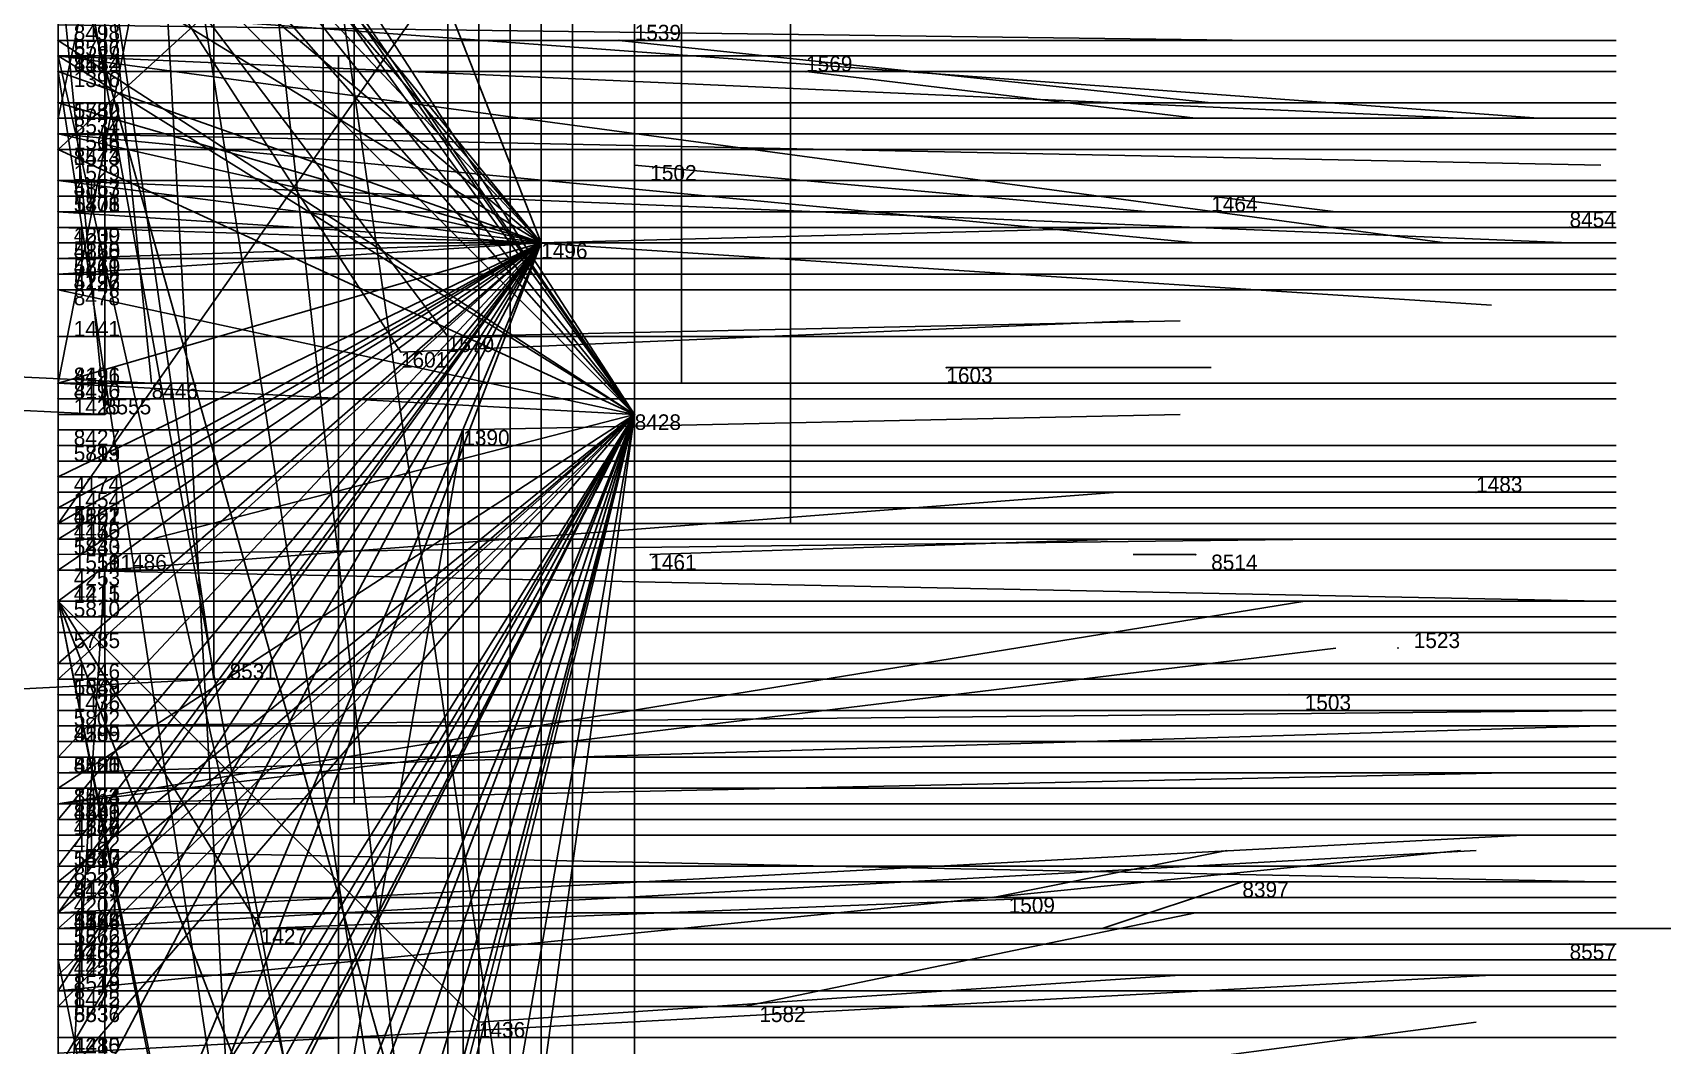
# Model space of a CAD drawing. Extents: x -0.07 to 1.1, y -0.07 to 1.1.
# Drawn here: x -0.0016 to 0.103, y 0.3275 to 0.3925 of the extents above; entities that cross this region are included whole.
import ezdxf

# ---------------------------------------------------------------- set-up
doc = ezdxf.new("R2010")
doc.units = 0
for name, color, linetype in [('Clients', 3, 'CONTINUOUS'), ('Facilities', 3, 'CONTINUOUS'), ('Facilities_lines', 3, 'CONTINUOUS'), ('Min_max_boxes', 1, 'CONTINUOUS'), ('Normals', 1, 'CONTINUOUS'), ('Source_points', 5, 'CONTINUOUS'), ('Text', 3, 'CONTINUOUS')]:
    doc.layers.add(name, color=color, linetype=linetype)

msp = doc.modelspace()

# ---------------------------------------------------------------- linework, layer by layer
at = {"layer": 'Clients', "color": 5}
for p in [(0, 0.392, 0.793), (0, 0.391, 0.035), (0, 0.391, 0.579), (0, 0.391, 0.818), (0, 0.39, 0.119), (0, 0.39, 0.438), (0, 0.388, 0.187), (0, 0.387, 0.561), (0, 0.387, 0.996), (0, 0.386, 0.006), (0, 0.386, 0.189), (0, 0.385, 0.157), (0, 0.385, 0.776), (0, 0.383, 0.264), (0, 0.383, 0.604), (0, 0.382, 0.637), (0, 0.382, 0.602), (0, 0.381, 0.037), (0, 0.381, 0.722), (0, 0.38, 0.227), (0, 0.379, 0.495), (0, 0.379, 0.396), (0, 0.378, 0.494), (0, 0.378, 0.377), (0, 0.378, 0.598), (0, 0.378, 0.752), (0, 0.378, 0.716), (0, 0.377, 0.488), (0, 0.377, 0.357), (0, 0.377, 0.562), (0, 0.376, 0.777), (0, 0.373, 0.199), (0.025, 0.373), (0.022, 0.372), (0, 0.37, 0.311), (0, 0.37, 0.355), (0, 0.37, 0.797), (0, 0.37, 0.838), (0.006, 0.37, 1), (0, 0.369, 0.216), (0.003, 0.368, 1), (0.026, 0.367), (0, 0.366, 0.739), (0, 0.366, 0.808), (0, 0.365, 0.681), (0, 0.364, 0.492), (0, 0.363, 0.239), (0, 0.362, 0.159), (0, 0.362, 0.547), (0, 0.361, 0.141), (0, 0.361, 0.392), (0, 0.361, 0.505), (0, 0.36, 0.402), (0, 0.36, 0.583), (0, 0.359, 0.017), (0, 0.358, 0.192), (0, 0.358, 0.229), (0, 0.358, 0.475), (0.003, 0.358), (0, 0.356, 0.375), (0, 0.355, 0.524), (0, 0.354, 0.576), (0, 0.352, 0.278), (0, 0.351, 0.18), (0.01, 0.351, 1), (0, 0.35, 0.216), (0, 0.35, 0.608), (0, 0.349, 0.177), (0, 0.348, 0.653), (0, 0.347, 0.439), (0, 0.347, 0.475), (0, 0.346, 0.262), (0, 0.345, 0.599), (0, 0.344, 0.875), (0, 0.343, 0.322), (0, 0.343, 0.014), (0, 0.343, 0.019), (0, 0.342, 0.346), (0, 0.342, 0.384), (0, 0.342, 0.103), (0, 0.341, 0.408), (0, 0.341, 0.382), (0, 0.339, 0.244), (0, 0.339, 0.698), (0, 0.338, 0.853), (0, 0.337, 0.258), (0, 0.336, 0.278), (0, 0.336, 0.484), (0, 0.336, 0.235), (0, 0.336, 0.598), (0, 0.336, 0.79), (0, 0.335, 0.034), (0, 0.335, 0.64), (0, 0.335, 0.645), (0, 0.335, 0.794), (0.013, 0.335), (0, 0.334, 0.476), (0, 0.333, 0.093), (0, 0.333, 0.245), (0, 0.333, 0.419), (0, 0.333, 0.707), (0, 0.332, 0.427), (0, 0.332, 0.793), (0, 0.331, 0.031), (0, 0.331, 0.173), (0, 0.33, 0.636), (0, 0.33, 0.804), (0.027, 0.329), (0, 0.328, 0.321)]:
    msp.add_point(p, dxfattribs=at)
at = {"layer": 'Facilities', "color": 3}
for p in [(0.036, 0.392), (0, 0.391, 0.978), (0.048, 0.39), (0, 0.386, 0.931), (0.037, 0.384), (0, 0.383, 0.062), (0.074, 0.382), (0.097, 0.38, 1), (0.031, 0.379), (0.057, 0.371), (0.037, 0.368, 1), (0.091, 0.363), (0.038, 0.359), (0.073, 0.359, 1), (0, 0.358, 0.078), (0, 0.356, 0.091), (0.086, 0.353), (0.079, 0.35), (0, 0.348, 0.925), (0, 0.345, 0.931), (0, 0.343, 0.969), (0, 0.34, 0.068), (0.076, 0.338, 1), (0, 0.337, 0.902), (0.06, 0.337), (0, 0.336, 0.05), (0.097, 0.334, 1), (0, 0.33, 0.876), (0.044, 0.33)]:
    msp.add_point(p, dxfattribs=at)
at = {"layer": 'Facilities_lines', "color": 3}
for p, q in [((0.04, 0.573, 1), (0, 0.37, 0.838)), ((0.04, 0.573, 1), (0, 0.387, 0.996)), ((0, 0.52, 0.98), (0.033, 0.292, 1)), ((0, 0.52, 0.98), (0.024, 0.305, 1)), ((0, 0.52, 0.98), (0.011, 0.322, 1)), ((0, 0.265, 0.043), (0, 0.475, 0.028)), ((0.031, 0.379), (0, 0.458, 0.119)), ((0, 0.454, 0.961), (0.027, 0.28, 1)), ((0, 0.453, 0.045), (0, 0.381, 0.037)), ((0, 0.453, 0.045), (0, 0.343, 0.014)), ((0, 0.453, 0.045), (0, 0.369, 0.216)), ((0, 0.453, 0.045), (0, 0.359, 0.017)), ((0, 0.453, 0.045), (0, 0.349, 0.177)), ((0, 0.453, 0.045), (0, 0.373, 0.199)), ((0, 0.453, 0.045), (0, 0.363, 0.239)), ((0, 0.453, 0.045), (0, 0.35, 0.216)), ((0, 0.453, 0.045), (0, 0.391, 0.035)), ((0, 0.453, 0.045), (0, 0.343, 0.019)), ((0, 0.43, 0.625), (0, 0.378, 0.598)), ((0, 0.43, 0.625), (0, 0.381, 0.722)), ((0, 0.43, 0.625), (0, 0.387, 0.561)), ((0, 0.43, 0.625), (0, 0.335, 0.64)), ((0, 0.43, 0.625), (0, 0.354, 0.576)), ((0, 0.43, 0.625), (0, 0.333, 0.707)), ((0, 0.43, 0.625), (0, 0.313, 0.712)), ((0, 0.43, 0.625), (0, 0.365, 0.681)), ((0, 0.43, 0.625), (0, 0.391, 0.579)), ((0, 0.43, 0.625), (0, 0.377, 0.562)), ((0, 0.43, 0.625), (0, 0.348, 0.653)), ((0, 0.43, 0.625), (0, 0.382, 0.637)), ((0, 0.43, 0.625), (0, 0.355, 0.524)), ((0, 0.43, 0.625), (0, 0.378, 0.752)), ((0, 0.43, 0.625), (0, 0.327, 0.633)), ((0, 0.43, 0.625), (0, 0.366, 0.739)), ((0, 0.43, 0.625), (0, 0.362, 0.547)), ((0, 0.43, 0.625), (0, 0.31, 0.676)), ((0, 0.43, 0.625), (0, 0.33, 0.636)), ((0, 0.43, 0.625), (0, 0.36, 0.583)), ((0, 0.43, 0.625), (0, 0.336, 0.598)), ((0, 0.43, 0.625), (0, 0.339, 0.698)), ((0, 0.43, 0.625), (0, 0.35, 0.608)), ((0, 0.43, 0.625), (0, 0.297, 0.641)), ((0, 0.43, 0.625), (0, 0.315, 0.65)), ((0, 0.43, 0.625), (0, 0.378, 0.716)), ((0, 0.43, 0.625), (0, 0.383, 0.604)), ((0, 0.43, 0.625), (0, 0.382, 0.602)), ((0, 0.43, 0.625), (0, 0.335, 0.645)), ((0, 0.43, 0.625), (0, 0.345, 0.599)), ((0, 0.429, 0.906), (0.006, 0.37, 1)), ((0.047, 0.428), (0, 0.361, 0.141)), ((0.047, 0.428), (0, 0.385, 0.157)), ((0.037, 0.368, 1), (0, 0.425, 0.852)), ((0.037, 0.368, 1), (0, 0.422, 0.817)), ((0.037, 0.368, 1), (0, 0.421, 0.811)), ((0, 0.265, 0.043), (0, 0.42, 0.012)), ((0, 0.42, 0.908), (0.01, 0.351, 1)), ((0.037, 0.368, 1), (0, 0.419, 0.88)), ((0.031, 0.379), (0, 0.417, 0.184)), ((0.031, 0.379), (0, 0.415, 0.181)), ((0.037, 0.368, 1), (0, 0.414, 0.774)), ((0.031, 0.379), (0, 0.412, 0.167)), ((0.037, 0.368, 1), (0, 0.41, 0.855)), ((0, 0.406, 0.103), (0.025, 0.373)), ((0, 0.406, 0.103), (0.017, 0.313)), ((0, 0.406, 0.103), (0.022, 0.372)), ((0.031, 0.379), (0, 0.405, 0.113)), ((0.037, 0.368, 1), (0, 0.405, 0.857)), ((0, 0.401, 0.976), (0.029, 0.298, 1)), ((0.031, 0.379), (0, 0.398, 0.277)), ((0, 0.398, 0.891), (0.003, 0.368, 1)), ((0.037, 0.368, 1), (0, 0.392, 0.793)), ((0.037, 0.368, 1), (0, 0.391, 0.818)), ((0, 0.391, 0.978), (0.018, 0.311, 1)), ((0.037, 0.148), (0, 0.39, 0.119)), ((0.031, 0.379), (0, 0.39, 0.438)), ((0.031, 0.379), (0, 0.388, 0.187)), ((0, 0.265, 0.043), (0, 0.386, 0.006)), ((0.031, 0.379), (0, 0.386, 0.189)), ((0.037, 0.368, 1), (0, 0.385, 0.776)), ((0.031, 0.379), (0, 0.383, 0.264)), ((0.031, 0.379), (0, 0.38, 0.227)), ((0.031, 0.379), (0, 0.298, 0.184)), ((0.031, 0.379), (0, 0.358, 0.192)), ((0.031, 0.379), (0, 0.339, 0.244)), ((0.031, 0.379), (0, 0.336, 0.235)), ((0.031, 0.379), (0, 0.331, 0.173)), ((0.031, 0.379), (0, 0.358, 0.229)), ((0.031, 0.379), (0, 0.32, 0.179)), ((0.031, 0.379), (0, 0.326, 0.204)), ((0.031, 0.379), (0, 0.342, 0.103)), ((0.031, 0.379), (0, 0.351, 0.18)), ((0.031, 0.379), (0, 0.305, 0.134)), ((0.031, 0.379), (0, 0.362, 0.159)), ((0.031, 0.379), (0, 0.337, 0.258)), ((0.031, 0.379), (0, 0.36, 0.402)), ((0.031, 0.379), (0, 0.379, 0.495)), ((0.031, 0.379), (0, 0.361, 0.392)), ((0.031, 0.379), (0, 0.361, 0.505)), ((0.031, 0.379), (0, 0.364, 0.492)), ((0.031, 0.379), (0, 0.37, 0.311)), ((0.031, 0.379), (0, 0.37, 0.355)), ((0.031, 0.379), (0, 0.346, 0.262)), ((0.031, 0.379), (0, 0.356, 0.375)), ((0.031, 0.379), (0, 0.378, 0.494)), ((0.031, 0.379), (0, 0.377, 0.488)), ((0.031, 0.379), (0, 0.377, 0.357)), ((0.031, 0.379), (0, 0.379, 0.396)), ((0.031, 0.379), (0, 0.378, 0.377)), ((0.031, 0.379), (0, 0.352, 0.278)), ((0.031, 0.379), (0, 0.358, 0.475)), ((0.037, 0.368, 1), (0, 0.376, 0.777)), ((0.037, 0.368, 1), (0, 0.37, 0.797)), ((0.037, 0.368, 1), (0, 0.295, 0.796)), ((0.037, 0.368, 1), (0, 0.3, 0.839)), ((0.037, 0.368, 1), (0, 0.271, 0.885)), ((0.037, 0.368, 1), (0, 0.344, 0.875)), ((0.037, 0.368, 1), (0, 0.304, 0.772)), ((0.037, 0.368, 1), (0, 0.335, 0.794)), ((0.037, 0.368, 1), (0, 0.296, 0.831)), ((0.037, 0.368, 1), (0, 0.332, 0.793)), ((0.037, 0.368, 1), (0, 0.325, 0.786)), ((0.037, 0.368, 1), (0, 0.33, 0.804)), ((0.037, 0.368, 1), (0, 0.309, 0.789)), ((0.037, 0.368, 1), (0, 0.338, 0.853)), ((0.037, 0.368, 1), (0, 0.258, 0.838)), ((0.037, 0.368, 1), (0, 0.306, 0.814)), ((0.037, 0.368, 1), (0, 0.336, 0.79)), ((0.037, 0.368, 1), (0, 0.276, 0.822)), ((0.037, 0.368, 1), (0, 0.296, 0.825)), ((0.037, 0.368, 1), (0, 0.156, 0.992)), ((0.037, 0.368, 1), (0, 0.224, 0.882)), ((0.037, 0.368, 1), (0, 0.218, 0.886)), ((0.037, 0.368, 1), (0, 0.229, 0.84)), ((0.037, 0.368, 1), (0, 0.245, 0.876)), ((0.037, 0.368, 1), (0.018, 0.23, 1)), ((0, 0.218, 0.072), (0.026, 0.367)), ((0, 0.33, 0.876), (0, 0.366, 0.808)), ((0, 0.311, 0.068), (0.003, 0.358)), ((0, 0.356, 0.091), (0.019, 0.26)), ((0, 0.356, 0.091), (0.013, 0.335)), ((0, 0.356, 0.091), (0.027, 0.329)), ((0, 0.356, 0.091), (0.015, 0.317)), ((0, 0.356, 0.091), (0.019, 0.262)), ((0, 0.336, 0.05), (0, 0.347, 0.439)), ((0, 0.336, 0.05), (0, 0.347, 0.475)), ((0, 0.336, 0.05), (0, 0.343, 0.322)), ((0, 0.336, 0.05), (0, 0.342, 0.346)), ((0, 0.336, 0.05), (0, 0.342, 0.384)), ((0, 0.336, 0.05), (0, 0.341, 0.408)), ((0, 0.336, 0.05), (0, 0.341, 0.382)), ((0, 0.336, 0.05), (0, 0.333, 0.245)), ((0, 0.336, 0.05), (0, 0.336, 0.278)), ((0, 0.336, 0.05), (0, 0.334, 0.476)), ((0, 0.336, 0.05), (0, 0.336, 0.484)), ((0, 0.336, 0.05), (0, 0.328, 0.321)), ((0, 0.336, 0.05), (0, 0.332, 0.427)), ((0, 0.336, 0.05), (0, 0.333, 0.419)), ((0, 0.093, 0.035), (0, 0.335, 0.034)), ((0.037, 0.148), (0, 0.333, 0.093)), ((0, 0.093, 0.035), (0, 0.331, 0.031)), ((0, 0.33, 0.876), (0, 0.274, 0.834))]:
    msp.add_line(p, q, dxfattribs=at)
at = {"layer": 'Min_max_boxes', "color": 1}
for p, q in [((0, 0.74), (0, 0.343)), ((0, 0.74, 0.504), (0, 0.343, 0.504)), ((0.019, 0.343), (0.019, 0.74)), ((0.019, 0.343, 0.504), (0.019, 0.74, 0.504)), ((0, 0.674, 0.759), (0, 0.37, 0.759)), ((0, 0.674, 1), (0, 0.37, 1)), ((0.04, 0.37, 0.759), (0.04, 0.674, 0.759)), ((0.04, 0.37, 1), (0.04, 0.674, 1)), ((0, 0.653, 0.98), (0, 0.292, 0.98)), ((0, 0.653, 1), (0, 0.292, 1)), ((0.033, 0.292, 0.98), (0.033, 0.653, 0.98)), ((0.033, 0.292, 1), (0.033, 0.653, 1)), ((0, 0.297, 0.515), (0, 0.528, 0.515)), ((0, 0.528, 0.515), (0, 0.297, 0.515)), ((0, 0.297, 0.756), (0, 0.528, 0.756)), ((0, 0.528, 0.756), (0, 0.297, 0.756)), ((0, 0.51), (0, 0.361)), ((0, 0.51, 0.217), (0, 0.361, 0.217)), ((0.047, 0.361), (0.047, 0.51)), ((0.047, 0.361, 0.217), (0.047, 0.51, 0.217)), ((0, 0.256, 0.006), (0, 0.475, 0.006)), ((0, 0.475, 0.006), (0, 0.256, 0.006)), ((0, 0.256, 0.441), (0, 0.475, 0.441)), ((0, 0.475, 0.441), (0, 0.256, 0.441)), ((0, 0.458), (0, 0.298)), ((0, 0.458, 0.505), (0, 0.298, 0.505)), ((0.031, 0.298), (0.031, 0.458)), ((0.031, 0.298, 0.505), (0.031, 0.458, 0.505)), ((0, 0.454, 0.961), (0, 0.28, 0.961)), ((0, 0.454, 1), (0, 0.28, 1)), ((0.027, 0.28, 0.961), (0.027, 0.454, 0.961)), ((0.027, 0.28, 1), (0.027, 0.454, 1)), ((0, 0.429, 0.906), (0, 0.37, 0.906)), ((0, 0.429, 1), (0, 0.37, 1)), ((0.017, 0.37, 0.906), (0.017, 0.429, 0.906)), ((0.017, 0.37, 1), (0.017, 0.429, 1)), ((0, 0.425, 0.772), (0, 0.156, 0.772)), ((0, 0.425, 1), (0, 0.156, 1)), ((0.037, 0.156, 0.772), (0.037, 0.425, 0.772)), ((0.037, 0.156, 1), (0.037, 0.425, 1)), ((0, 0.42, 0.908), (0, 0.351, 0.908)), ((0, 0.42, 1), (0, 0.351, 1)), ((0.01, 0.351, 0.908), (0.01, 0.42, 0.908)), ((0.01, 0.351, 1), (0.01, 0.42, 1)), ((0, 0.406), (0, 0.313)), ((0, 0.406, 0.103), (0, 0.313, 0.103)), ((0.025, 0.313), (0.025, 0.406)), ((0.025, 0.313, 0.103), (0.025, 0.406, 0.103)), ((0, 0.401, 0.976), (0, 0.298, 0.976)), ((0, 0.401, 1), (0, 0.298, 1)), ((0.029, 0.298, 0.976), (0.029, 0.401, 0.976)), ((0.029, 0.298, 1), (0.029, 0.401, 1)), ((0, 0.398, 0.891), (0, 0.368, 0.891)), ((0, 0.398, 1), (0, 0.368, 1)), ((0.003, 0.368, 0.891), (0.003, 0.398, 0.891)), ((0.003, 0.368, 1), (0.003, 0.398, 1)), ((0.018, 0.391, 0.978), (0, 0.391, 0.978)), ((0, 0.391, 0.978), (0, 0.311, 0.978)), ((0.018, 0.391, 1), (0, 0.391, 1)), ((0, 0.391, 1), (0, 0.311, 1)), ((0, 0.391, 0.978), (0, 0.391, 1)), ((0.018, 0.311, 0.978), (0.018, 0.391, 0.978)), ((0.018, 0.311, 1), (0.018, 0.391, 1)), ((0.018, 0.391, 0.978), (0.018, 0.391, 1)), ((0.037, 0.39), (0, 0.39)), ((0, 0.39), (0, 0)), ((0.037, 0.39, 0.433), (0, 0.39, 0.433)), ((0, 0.39, 0.433), (0, 0, 0.433)), ((0, 0.39), (0, 0.39, 0.433)), ((0.037, 0), (0.037, 0.39)), ((0.037, 0, 0.433), (0.037, 0.39, 0.433)), ((0.037, 0.39), (0.037, 0.39, 0.433)), ((0, 0.37, 0.906), (0.017, 0.37, 0.906)), ((0, 0.37, 1), (0.017, 0.37, 1)), ((0, 0.37, 0.906), (0, 0.37, 1)), ((0, 0.37, 0.759), (0.04, 0.37, 0.759)), ((0, 0.37, 1), (0.04, 0.37, 1)), ((0, 0.37, 0.759), (0, 0.37, 1)), ((0.017, 0.37, 0.906), (0.017, 0.37, 1)), ((0.04, 0.37, 0.759), (0.04, 0.37, 1)), ((0, 0.368, 0.891), (0.003, 0.368, 0.891)), ((0, 0.368, 1), (0.003, 0.368, 1)), ((0, 0.368, 0.891), (0, 0.368, 1)), ((0.003, 0.368, 0.891), (0.003, 0.368, 1)), ((0.026, 0.367), (0, 0.367)), ((0, 0.367), (0, 0.179)), ((0.026, 0.367, 0.072), (0, 0.367, 0.072)), ((0, 0.367, 0.072), (0, 0.179, 0.072)), ((0, 0.367), (0, 0.367, 0.072)), ((0.026, 0.179), (0.026, 0.367)), ((0.026, 0.179, 0.072), (0.026, 0.367, 0.072)), ((0.026, 0.367), (0.026, 0.367, 0.072)), ((0, 0.274, 0.808), (0, 0.366, 0.808)), ((0, 0.366, 0.808), (0, 0.366, 0.808)), ((0, 0.366, 0.808), (0, 0.274, 0.808)), ((0, 0.274, 0.876), (0, 0.366, 0.876)), ((0, 0.366, 0.876), (0, 0.366, 0.876)), ((0, 0.366, 0.876), (0, 0.274, 0.876)), ((0, 0.366, 0.808), (0, 0.366, 0.876)), ((0, 0.366, 0.808), (0, 0.366, 0.876)), ((0, 0.361), (0.047, 0.361)), ((0, 0.361, 0.217), (0.047, 0.361, 0.217)), ((0, 0.361), (0, 0.361, 0.217)), ((0.047, 0.361), (0.047, 0.361, 0.217)), ((0.003, 0.358), (0, 0.358)), ((0, 0.358), (0, 0.311)), ((0.003, 0.358, 0.068), (0, 0.358, 0.068)), ((0, 0.358, 0.068), (0, 0.311, 0.068)), ((0, 0.358), (0, 0.358, 0.068)), ((0.003, 0.311), (0.003, 0.358)), ((0.003, 0.311, 0.068), (0.003, 0.358, 0.068)), ((0.003, 0.358), (0.003, 0.358, 0.068)), ((0.027, 0.356), (0, 0.356)), ((0, 0.356), (0, 0.26)), ((0.027, 0.356, 0.091), (0, 0.356, 0.091)), ((0, 0.356, 0.091), (0, 0.26, 0.091)), ((0, 0.356), (0, 0.356, 0.091)), ((0.027, 0.26), (0.027, 0.356)), ((0.027, 0.26, 0.091), (0.027, 0.356, 0.091)), ((0.027, 0.356), (0.027, 0.356, 0.091)), ((0, 0.351, 0.908), (0.01, 0.351, 0.908)), ((0, 0.351, 1), (0.01, 0.351, 1)), ((0, 0.351, 0.908), (0, 0.351, 1)), ((0.01, 0.351, 0.908), (0.01, 0.351, 1)), ((0, 0.328, 0.05), (0, 0.347, 0.05)), ((0, 0.347, 0.05), (0, 0.347, 0.05)), ((0, 0.347, 0.05), (0, 0.328, 0.05)), ((0, 0.328, 0.484), (0, 0.347, 0.484)), ((0, 0.347, 0.484), (0, 0.347, 0.484)), ((0, 0.347, 0.484), (0, 0.328, 0.484)), ((0, 0.347, 0.05), (0, 0.347, 0.484)), ((0, 0.347, 0.05), (0, 0.347, 0.484)), ((0, 0.343), (0.019, 0.343)), ((0, 0.343, 0.504), (0.019, 0.343, 0.504)), ((0, 0.343), (0, 0.343, 0.504)), ((0.019, 0.343), (0.019, 0.343, 0.504)), ((0.151, 0.335), (0, 0.335)), ((0, 0.335), (0, 0)), ((0.151, 0.335, 0.191), (0, 0.335, 0.191)), ((0, 0.335, 0.191), (0, 0, 0.191)), ((0, 0.335), (0, 0.335, 0.191)), ((0, 0.328, 0.05), (0, 0.328, 0.05)), ((0, 0.328, 0.484), (0, 0.328, 0.484)), ((0, 0.328, 0.05), (0, 0.328, 0.484)), ((0, 0.328, 0.05), (0, 0.328, 0.484))]:
    msp.add_line(p, q, dxfattribs=at)
at = {"layer": 'Normals', "color": 1}
for p, q in [((0, 0.394, 0.054), (0.095, 0.387, 0.085)), ((0, 0.393, 1), (0.077, 0.392, 0.936)), ((0, 0.392, 0.793), (0.1, 0.392, 0.793)), ((0.036, 0.392), (0.074, 0.388, 0.093)), ((0, 0.391, 0.035), (0.089, 0.379, 0.079)), ((0, 0.391, 0.579), (0.1, 0.391, 0.579)), ((0, 0.391, 0.978), (0.09, 0.387, 0.935)), ((0, 0.391, 0.818), (0.1, 0.391, 0.818)), ((0, 0.39, 0.119), (0.1, 0.39, 0.119)), ((0, 0.39, 0.438), (0.1, 0.39, 0.438)), ((0.048, 0.39), (0.073, 0.387, 0.097)), ((0, 0.388, 0.187), (0.1, 0.388, 0.187)), ((0, 0.387, 0.561), (0.1, 0.387, 0.561)), ((0, 0.387, 0.996), (0.074, 0.387, 0.929)), ((0, 0.386, 0.006), (0.073, 0.379, 0.074)), ((0, 0.386, 0.189), (0.1, 0.386, 0.189)), ((0, 0.386, 0.931), (0.099, 0.384, 0.917)), ((0, 0.385, 0.157), (0.1, 0.385, 0.157)), ((0, 0.385, 0.776), (0.1, 0.385, 0.776)), ((0.037, 0.384), (0.07, 0.381, 0.094)), ((0, 0.383, 0.062), (0.097, 0.379, 0.087)), ((0, 0.383, 0.264), (0.1, 0.383, 0.264)), ((0, 0.383, 0.604), (0.1, 0.383, 0.604)), ((0, 0.382, 0.637), (0.1, 0.382, 0.637)), ((0, 0.382, 0.602), (0.1, 0.382, 0.602)), ((0.074, 0.382), (0.082, 0.381, 0.1)), ((0, 0.381, 0.037), (0.092, 0.375, 0.074)), ((0, 0.381, 0.722), (0.1, 0.381, 0.722)), ((0, 0.38, 0.227), (0.1, 0.38, 0.227)), ((0.031, 0.379), (0.069, 0.38, 0.092)), ((0.097, 0.38, 1), (0.097, 0.38, 1.1)), ((0, 0.379, 0.495), (0.1, 0.379, 0.495)), ((0, 0.379, 0.396), (0.1, 0.379, 0.396)), ((0, 0.378, 0.494), (0.1, 0.378, 0.494)), ((0, 0.378, 0.377), (0.1, 0.378, 0.377)), ((0, 0.378, 0.598), (0.1, 0.378, 0.598)), ((0, 0.378, 0.752), (0.1, 0.378, 0.752)), ((0, 0.378, 0.716), (0.1, 0.378, 0.716)), ((0, 0.377, 0.488), (0.1, 0.377, 0.488)), ((0, 0.377, 0.357), (0.1, 0.377, 0.357)), ((0, 0.377, 0.562), (0.1, 0.377, 0.562)), ((0, 0.376, 0.777), (0.1, 0.376, 0.777)), ((0.022, 0.372), (0.069, 0.374, 0.088)), ((0.025, 0.373), (0.072, 0.374, 0.088)), ((0.006, 0.37, 1), (-0.057, 0.373, 1.078)), ((0, 0.373, 0.199), (0.1, 0.373, 0.199)), ((0.003, 0.368, 1), (-0.061, 0.371, 1.078)), ((0.057, 0.371), (0.074, 0.371, 0.098)), ((0, 0.37, 0.311), (0.1, 0.37, 0.311)), ((0, 0.37, 0.355), (0.1, 0.37, 0.355)), ((0, 0.37, 0.838), (0.1, 0.37, 0.838)), ((0, 0.37, 0.797), (0.1, 0.37, 0.797)), ((0, 0.369, 0.216), (0.1, 0.369, 0.216)), ((0.037, 0.368, 1), (0.006, 0.36, 1.095)), ((0.026, 0.367), (0.072, 0.368, 0.089)), ((0, 0.366, 0.739), (0.1, 0.366, 0.739)), ((0, 0.366, 0.808), (0.1, 0.366, 0.808)), ((0, 0.365, 0.681), (0.1, 0.365, 0.681)), ((0, 0.364, 0.492), (0.1, 0.364, 0.492)), ((0, 0.363, 0.239), (0.1, 0.363, 0.239)), ((0.003, 0.358), (0.068, 0.363, 0.076)), ((0.091, 0.363), (0.091, 0.363, 0.1)), ((0, 0.362, 0.159), (0.1, 0.362, 0.159)), ((0, 0.362, 0.547), (0.1, 0.362, 0.547)), ((0, 0.361, 0.141), (0.1, 0.361, 0.141)), ((0, 0.361, 0.392), (0.1, 0.361, 0.392)), ((0, 0.361, 0.505), (0.1, 0.361, 0.505)), ((0, 0.359, 0.017), (0.081, 0.36, 0.076)), ((0, 0.36, 0.402), (0.1, 0.36, 0.402)), ((0, 0.36, 0.583), (0.1, 0.36, 0.583)), ((0.038, 0.359), (0.068, 0.36, 0.095)), ((0.073, 0.359, 1), (0.069, 0.359, 1.1)), ((0, 0.358, 0.192), (0.1, 0.358, 0.192)), ((0, 0.358, 0.078), (0.099, 0.356, 0.089)), ((0, 0.358, 0.229), (0.1, 0.358, 0.229)), ((0, 0.358, 0.475), (0.1, 0.358, 0.475)), ((0, 0.343, 0.014), (0.08, 0.356, 0.073)), ((0, 0.356, 0.091), (0.1, 0.356, 0.091)), ((0, 0.356, 0.375), (0.1, 0.356, 0.375)), ((0, 0.355, 0.524), (0.1, 0.355, 0.524)), ((0, 0.354, 0.576), (0.1, 0.354, 0.576)), ((0, 0.343, 0.019), (0.082, 0.353, 0.076)), ((0.086, 0.353), (0.086, 0.353, 0.1)), ((0, 0.352, 0.278), (0.1, 0.352, 0.278)), ((0.01, 0.351, 1), (-0.049, 0.348, 1.081)), ((0, 0.351, 0.18), (0.1, 0.351, 0.18)), ((0, 0.35, 0.216), (0.1, 0.35, 0.216)), ((0, 0.35, 0.608), (0.1, 0.35, 0.608)), ((0.079, 0.35), (0.083, 0.35, 0.1)), ((0, 0.349, 0.177), (0.1, 0.349, 0.177)), ((0, 0.348, 0.925), (0.1, 0.349, 0.917)), ((0, 0.348, 0.653), (0.1, 0.348, 0.653)), ((0, 0.345, 0.931), (0.099, 0.348, 0.919)), ((0, 0.347, 0.439), (0.1, 0.347, 0.439)), ((0, 0.347, 0.475), (0.1, 0.347, 0.475)), ((0, 0.346, 0.262), (0.1, 0.346, 0.262)), ((0, 0.345, 0.599), (0.1, 0.345, 0.599)), ((0, 0.343, 0.969), (0.093, 0.345, 0.931)), ((0, 0.344, 0.875), (0.1, 0.344, 0.875)), ((0, 0.343, 0.322), (0.1, 0.343, 0.322)), ((0, 0.342, 0.103), (0.1, 0.342, 0.103)), ((0, 0.342, 0.346), (0.1, 0.342, 0.346)), ((0, 0.342, 0.384), (0.1, 0.342, 0.384)), ((0, 0.336, 0.05), (0.094, 0.341, 0.083)), ((0, 0.341, 0.408), (0.1, 0.341, 0.408)), ((0, 0.341, 0.382), (0.1, 0.341, 0.382)), ((0, 0.34, 0.068), (0.099, 0.338, 0.084)), ((0, 0.331, 0.031), (0.09, 0.34, 0.073)), ((0, 0.335, 0.034), (0.091, 0.34, 0.075)), ((0.06, 0.337), (0.075, 0.34, 0.099)), ((0, 0.339, 0.244), (0.1, 0.339, 0.244)), ((0, 0.339, 0.698), (0.1, 0.339, 0.698)), ((0, 0.338, 0.853), (0.1, 0.338, 0.853)), ((0.076, 0.338, 1), (0.067, 0.335, 1.1)), ((0, 0.337, 0.258), (0.1, 0.337, 0.258)), ((0, 0.337, 0.902), (0.1, 0.337, 0.901)), ((0.013, 0.335), (0.064, 0.337, 0.086)), ((0, 0.336, 0.235), (0.1, 0.336, 0.235)), ((0, 0.336, 0.278), (0.1, 0.336, 0.278)), ((0, 0.336, 0.484), (0.1, 0.336, 0.484)), ((0, 0.336, 0.598), (0.1, 0.336, 0.598)), ((0, 0.336, 0.79), (0.1, 0.336, 0.79)), ((0.044, 0.33), (0.073, 0.336, 0.096)), ((0, 0.335, 0.64), (0.1, 0.335, 0.64)), ((0, 0.335, 0.645), (0.1, 0.335, 0.645)), ((0, 0.335, 0.794), (0.1, 0.335, 0.794)), ((0, 0.334, 0.476), (0.1, 0.334, 0.476)), ((0.097, 0.334, 1), (0.097, 0.334, 1.1)), ((0, 0.333, 0.093), (0.1, 0.333, 0.093)), ((0, 0.333, 0.245), (0.1, 0.333, 0.245)), ((0, 0.333, 0.419), (0.1, 0.333, 0.419)), ((0, 0.333, 0.707), (0.1, 0.333, 0.707)), ((0, 0.327, 0.042), (0.092, 0.332, 0.081)), ((0, 0.332, 0.427), (0.1, 0.332, 0.427)), ((0, 0.332, 0.793), (0.1, 0.332, 0.793)), ((0.027, 0.329), (0.072, 0.332, 0.089)), ((0, 0.331, 0.173), (0.1, 0.331, 0.173)), ((0, 0.33, 0.636), (0.1, 0.33, 0.636)), ((0, 0.33, 0.876), (0.1, 0.33, 0.876)), ((0, 0.33, 0.804), (0.1, 0.33, 0.804)), ((0, 0.317, 0.964), (0.091, 0.329, 0.924)), ((0, 0.328, 0.321), (0.1, 0.328, 0.321))]:
    msp.add_line(p, q, dxfattribs=at)
at = {"layer": 'Source_points', "color": 5}
for p in [(0, 0.392, 0.793), (0.036, 0.392), (0, 0.391, 0.035), (0, 0.391, 0.579), (0, 0.391, 0.978), (0, 0.391, 0.818), (0, 0.39, 0.119), (0, 0.39, 0.438), (0.048, 0.39), (0, 0.388, 0.187), (0, 0.387, 0.561), (0, 0.387, 0.996), (0, 0.386, 0.006), (0, 0.386, 0.189), (0, 0.386, 0.931), (0, 0.385, 0.157), (0, 0.385, 0.776), (0.037, 0.384), (0, 0.383, 0.062), (0, 0.383, 0.264), (0, 0.383, 0.604), (0, 0.382, 0.637), (0, 0.382, 0.602), (0.074, 0.382), (0, 0.381, 0.037), (0, 0.381, 0.722), (0, 0.38, 0.227), (0.097, 0.38, 1), (0, 0.379, 0.495), (0, 0.379, 0.396), (0.031, 0.379), (0, 0.378, 0.494), (0, 0.378, 0.377), (0, 0.378, 0.598), (0, 0.378, 0.752), (0, 0.378, 0.716), (0, 0.377, 0.488), (0, 0.377, 0.357), (0, 0.377, 0.562), (0, 0.376, 0.777), (0, 0.373, 0.199), (0.025, 0.373), (0.022, 0.372), (0.057, 0.371), (0, 0.37, 0.311), (0, 0.37, 0.355), (0, 0.37, 0.838), (0, 0.37, 0.797), (0.006, 0.37, 1), (0, 0.369, 0.216), (0.003, 0.368, 1), (0.037, 0.368, 1), (0.026, 0.367), (0, 0.366, 0.739), (0, 0.366, 0.808), (0, 0.365, 0.681), (0, 0.364, 0.492), (0, 0.363, 0.239), (0.091, 0.363), (0, 0.362, 0.159), (0, 0.362, 0.547), (0, 0.361, 0.141), (0, 0.361, 0.392), (0, 0.361, 0.505), (0, 0.36, 0.402), (0, 0.36, 0.583), (0, 0.359, 0.017), (0.038, 0.359), (0.073, 0.359, 1), (0, 0.358, 0.192), (0, 0.358, 0.078), (0, 0.358, 0.229), (0, 0.358, 0.475), (0.003, 0.358), (0, 0.356, 0.091), (0, 0.356, 0.375), (0, 0.355, 0.524), (0, 0.354, 0.576), (0.086, 0.353), (0, 0.352, 0.278), (0, 0.351, 0.18), (0.01, 0.351, 1), (0, 0.35, 0.216), (0, 0.35, 0.608), (0.079, 0.35), (0, 0.349, 0.177), (0, 0.348, 0.653), (0, 0.348, 0.925), (0, 0.347, 0.439), (0, 0.347, 0.475), (0, 0.346, 0.262), (0, 0.345, 0.599), (0, 0.345, 0.931), (0, 0.344, 0.875), (0, 0.343, 0.014), (0, 0.343, 0.019), (0, 0.343, 0.322), (0, 0.343, 0.969), (0, 0.342, 0.103), (0, 0.342, 0.346), (0, 0.342, 0.384), (0, 0.341, 0.408), (0, 0.341, 0.382), (0, 0.34, 0.068), (0, 0.339, 0.244), (0, 0.339, 0.698), (0, 0.338, 0.853), (0.076, 0.338, 1), (0, 0.337, 0.258), (0, 0.337, 0.902), (0.06, 0.337), (0, 0.336, 0.05), (0, 0.336, 0.235), (0, 0.336, 0.278), (0, 0.336, 0.484), (0, 0.336, 0.598), (0, 0.336, 0.79), (0, 0.335, 0.034), (0, 0.335, 0.64), (0, 0.335, 0.645), (0, 0.335, 0.794), (0.013, 0.335), (0, 0.334, 0.476), (0.097, 0.334, 1), (0, 0.333, 0.093), (0, 0.333, 0.245), (0, 0.333, 0.419), (0, 0.333, 0.707), (0, 0.332, 0.427), (0, 0.332, 0.793), (0, 0.331, 0.031), (0, 0.331, 0.173), (0, 0.33, 0.636), (0, 0.33, 0.876), (0, 0.33, 0.804), (0.044, 0.33), (0.027, 0.329), (0, 0.328, 0.321)]:
    msp.add_point(p, dxfattribs=at)

# ---------------------------------------------------------------- texts
at = {"layer": 'Text', "color": 3}
for s, p in [('8498', (0.001, 0.392, 0.793)), ('1539', (0.037, 0.392)), ('5796', (0.001, 0.391, 0.579)), ('8567', (0.001, 0.391, 0.818)), ('4142', (0.001, 0.39, 0.438)), ('8484', (0.001, 0.39, 0.978)), ('1552', (0.001, 0.39, 0.035)), ('1569', (0.048, 0.39)), ('1396', (0.001, 0.389, 0.119)), ('5782', (0.001, 0.387, 0.561)), ('8534', (0.001, 0.386, 0.931)), ('8577', (0.001, 0.386, 0.996)), ('1550', (0.001, 0.387, 0.187)), ('1516', (0.001, 0.385, 0.006)), ('1568', (0.001, 0.385, 0.189)), ('8543', (0.001, 0.384, 0.776)), ('1474', (0.001, 0.384, 0.157)), ('1529', (0.001, 0.383, 0.062)), ('1502', (0.038, 0.383)), ('4157', (0.001, 0.382, 0.264)), ('5863', (0.001, 0.382, 0.604)), ('5808', (0.001, 0.381, 0.637)), ('5873', (0.001, 0.381, 0.602)), ('5771', (0.001, 0.381, 0.722)), ('1406', (0.001, 0.381, 0.037)), ('1464', (0.074, 0.381)), ('8454', (0.097, 0.38, 1)), ('4239', (0.001, 0.379, 0.396)), ('1500', (0.001, 0.379, 0.227)), ('4158', (0.001, 0.378, 0.495)), ('4225', (0.001, 0.378, 0.494)), ('5860', (0.001, 0.378, 0.716)), ('1496', (0.031, 0.378)), ('4240', (0.001, 0.377, 0.377)), ('5769', (0.001, 0.377, 0.598)), ('5811', (0.001, 0.377, 0.752)), ('4226', (0.001, 0.376, 0.488)), ('4232', (0.001, 0.376, 0.357)), ('5797', (0.001, 0.376, 0.562)), ('8478', (0.001, 0.375, 0.777)), ('1441', (0.001, 0.373, 0.199)), ('1570', (0.025, 0.372)), ('1601', (0.022, 0.371)), ('4196', (0.001, 0.37, 0.355)), ('8421', (0.001, 0.37, 0.838)), ('1603', (0.057, 0.37)), ('4176', (0.001, 0.369, 0.311)), ('8490', (0.001, 0.369, 0.797)), ('8446', (0.006, 0.369, 1)), ('1425', (0.001, 0.368, 0.216)), ('8555', (0.003, 0.368, 1)), ('8428', (0.037, 0.367, 1)), ('8427', (0.001, 0.366, 0.808)), ('1390', (0.026, 0.366)), ('5793', (0.001, 0.365, 0.681)), ('5819', (0.001, 0.365, 0.739)), ('1483', (0.091, 0.363)), ('4174', (0.001, 0.363, 0.492)), ('1454', (0.001, 0.362, 0.239)), ('4161', (0.001, 0.361, 0.392)), ('5827', (0.001, 0.361, 0.547)), ('1602', (0.001, 0.361, 0.159)), ('4150', (0.001, 0.36, 0.402)), ('4170', (0.001, 0.36, 0.505)), ('1445', (0.001, 0.36, 0.141)), ('5843', (0.001, 0.359, 0.583)), ('1430', (0.001, 0.359, 0.017)), ('1519', (0.001, 0.358, 0.192)), ('1556', (0.001, 0.358, 0.229)), ('1551', (0.001, 0.358, 0.078)), ('1486', (0.004, 0.358)), ('1461', (0.038, 0.358)), ('8514', (0.074, 0.358, 1)), ('4253', (0.001, 0.357, 0.475)), ('4211', (0.001, 0.356, 0.375)), ('1415', (0.001, 0.356, 0.091)), ('5810', (0.001, 0.355, 0.524)), ('5785', (0.001, 0.353, 0.576)), ('1523', (0.087, 0.353)), ('4246', (0.001, 0.351, 0.278)), ('8531', (0.011, 0.351, 1)), ('5849', (0.001, 0.35, 0.608)), ('1588', (0.001, 0.35, 0.18)), ('1435', (0.001, 0.349, 0.177)), ('1476', (0.001, 0.349, 0.216)), ('1503', (0.08, 0.349)), ('5802', (0.001, 0.348, 0.653)), ('4199', (0.001, 0.347, 0.439)), ('4205', (0.001, 0.347, 0.475)), ('8580', (0.001, 0.347, 0.925)), ('4200', (0.001, 0.345, 0.262)), ('5885', (0.001, 0.345, 0.599)), ('8521', (0.001, 0.345, 0.931)), ('8464', (0.001, 0.343, 0.875)), ('1573', (0.001, 0.343, 0.019)), ('4236', (0.001, 0.342, 0.322)), ('8541', (0.001, 0.342, 0.969)), ('1409', (0.001, 0.342, 0.014)), ('4168', (0.001, 0.341, 0.346)), ('4247', (0.001, 0.341, 0.384)), ('4259', (0.001, 0.341, 0.382)), ('4182', (0.001, 0.34, 0.408)), ('1572', (0.001, 0.341, 0.103)), ('5847', (0.001, 0.339, 0.698)), ('1410', (0.001, 0.339, 0.068)), ('1533', (0.001, 0.339, 0.244)), ('8552', (0.001, 0.338, 0.853)), ('4139', (0.001, 0.337, 0.258)), ('8447', (0.001, 0.337, 0.902)), ('8397', (0.076, 0.337, 1)), ('4201', (0.001, 0.336, 0.484)), ('1509', (0.061, 0.336)), ('4145', (0.001, 0.335, 0.278)), ('5783', (0.001, 0.335, 0.64)), ('5844', (0.001, 0.335, 0.598)), ('8495', (0.001, 0.335, 0.794)), ('8568', (0.001, 0.335, 0.79)), ('1394', (0.001, 0.335, 0.05)), ('1536', (0.001, 0.335, 0.235)), ('5876', (0.001, 0.334, 0.645)), ('1562', (0.001, 0.334, 0.034)), ('1427', (0.013, 0.334)), ('4260', (0.001, 0.333, 0.419)), ('4155', (0.001, 0.333, 0.476)), ('5788', (0.001, 0.333, 0.707)), ('1468', (0.001, 0.333, 0.245)), ('8557', (0.097, 0.333, 1)), ('4222', (0.001, 0.332, 0.427)), ('1450', (0.001, 0.332, 0.093)), ('8518', (0.001, 0.331, 0.793)), ('1549', (0.001, 0.331, 0.173)), ('8422', (0.001, 0.33, 0.876)), ('1475', (0.001, 0.33, 0.031)), ('5836', (0.001, 0.329, 0.636)), ('8537', (0.001, 0.329, 0.804)), ('1582', (0.045, 0.329)), ('1436', (0.027, 0.328)), ('4210', (0.001, 0.327, 0.321)), ('1485', (0.001, 0.327, 0.042))]:
    msp.add_text(s, height=0.001, dxfattribs=at).set_placement(p)

doc.saveas('drawing.dxf')
